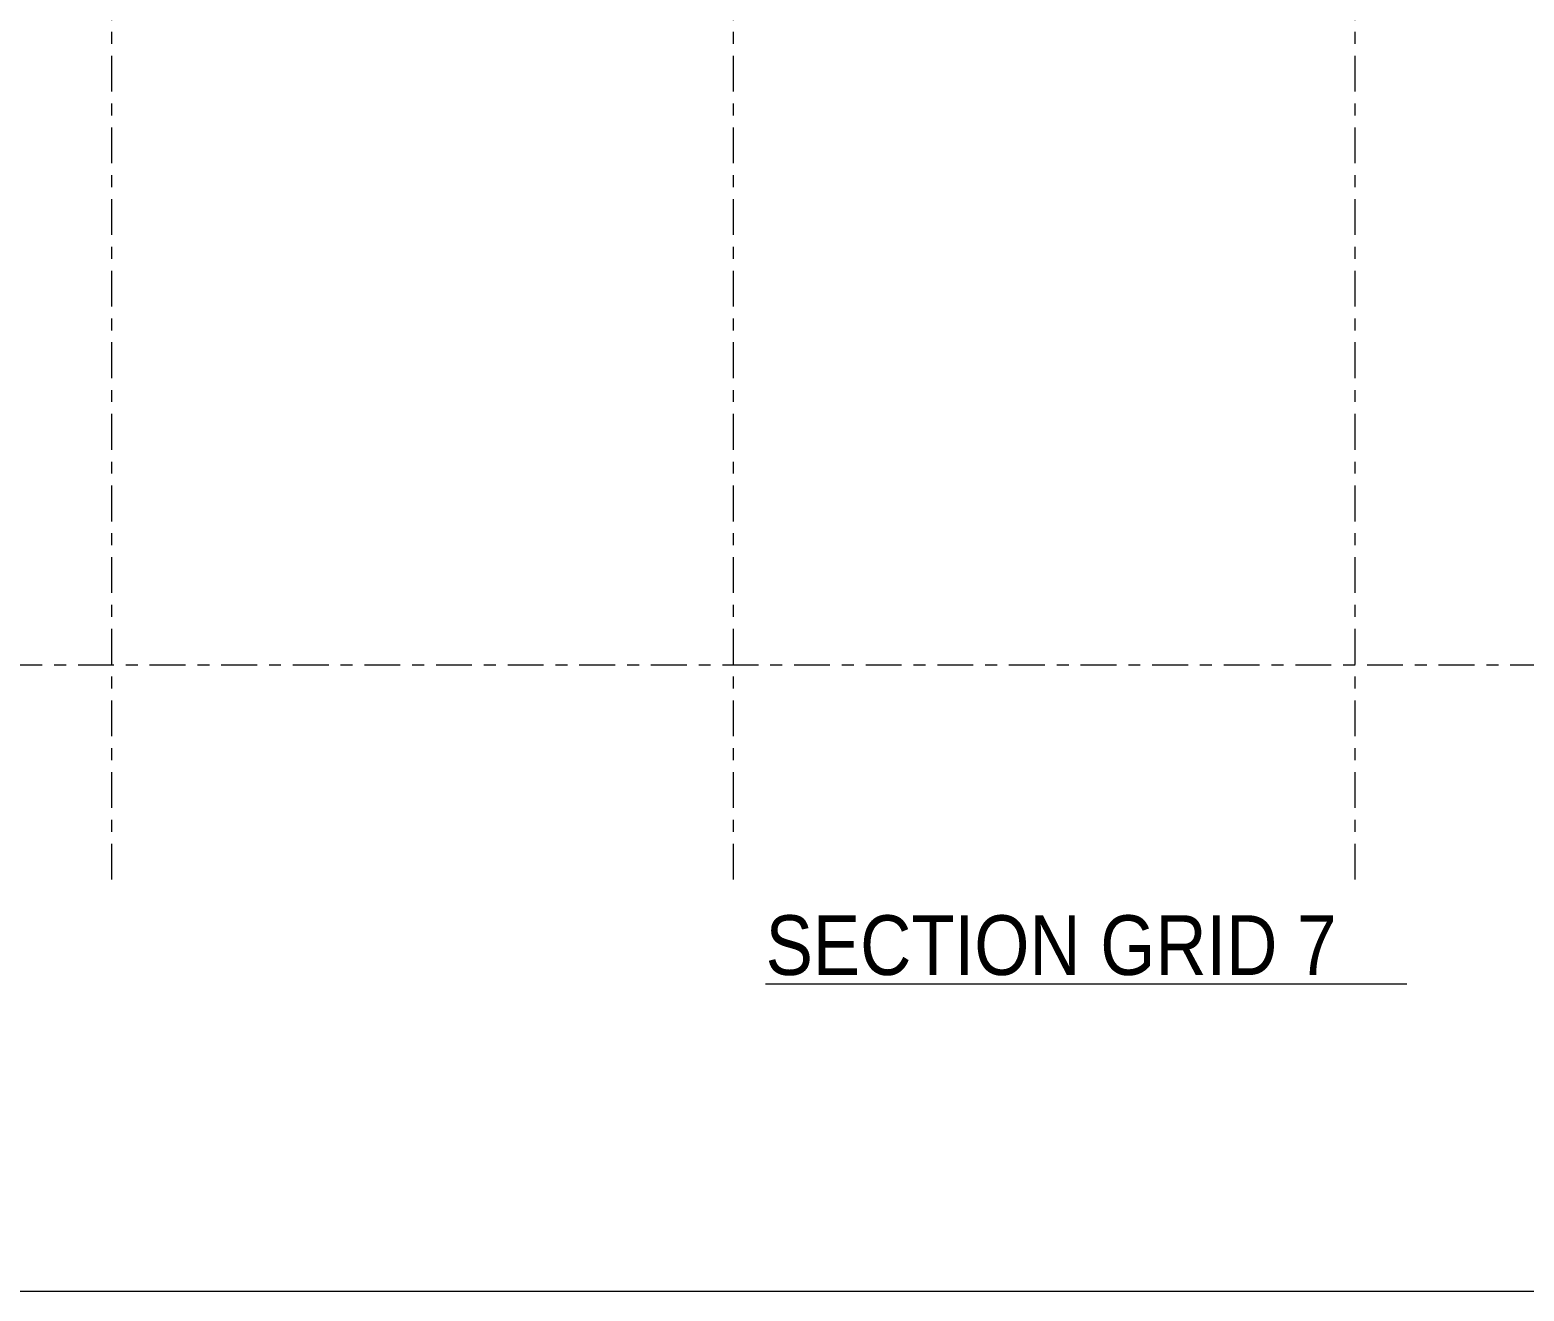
# Model space of a CAD drawing. Header units: millimetres. Extents: x -79 to 743, y -408 to 166.
# Drawn here: x 159 to 284.2, y -407.9 to -302.2 of the extents above; entities that cross this region are included whole.
import ezdxf

# ---------------------------------------------------------------- set-up
doc = ezdxf.new("R2010")
doc.units = ezdxf.units.MM
doc.linetypes.add('XKITLINE00', pattern=[0])
doc.linetypes.add('XKITLINE03', pattern=[6, 3, -1, 1, -1])
for name, color, linetype, lineweight in [('DrawingSheet', 5, 'Continuous', 0), ('OtherObjectType', 7, 'Continuous', 0), ('S-grid', 1, 'Continuous', 0)]:
    doc.layers.add(name, color=color, linetype=linetype, lineweight=lineweight)
doc.styles.add('ARIAL', font='ARIAL.TTF')

# ---------------------------------------------------------------- blocks, each defined once
blk = doc.blocks.new('*A472')
at = {"layer": 'DrawingSheet', "color": 5, "linetype": 'XKITLINE00', "lineweight": 0}
blk.add_line((-76.76, -407.9), (743.24, -407.9), dxfattribs=at)
blk = doc.blocks.new('*A1018')
at = {"layer": 'S-grid', "color": 1, "linetype": 'XKITLINE03', "lineweight": 0}
blk.add_line((-34.92, -355.44), (554.25, -355.44), dxfattribs=at)
blk = doc.blocks.new('*A1063')
at = {"layer": 'OtherObjectType', "color": 5, "linetype": 'XKITLINE00', "lineweight": 0}
blk.add_line((220.69, -382.17), (274.41, -382.17), dxfattribs=at)
at = {"layer": 'OtherObjectType', "color": 7, "style": 'ARIAL', "width": 0.85}
blk.add_text('SECTION GRID 7', height=5, dxfattribs=at).set_placement((220.69, -381.42))
blk = doc.blocks.new('*A1064')
at = {"layer": 'S-grid', "color": 1, "linetype": 'XKITLINE03', "lineweight": 0}
for p, q in [((218, -259.6), (218, -231.9)), ((218, -373.42), (218, -269.35))]:
    blk.add_line(p, q, dxfattribs=at)
at = {"layer": 'S-grid', "color": 3, "style": 'ARIAL', "width": 0.85}
blk.add_text('V2', height=3, dxfattribs=at).set_placement((215.55, -230.9))
blk = doc.blocks.new('*A1066')
at = {"layer": 'S-grid', "color": 1, "linetype": 'XKITLINE03', "lineweight": 0}
blk.add_line((165.92, -373.42), (165.92, -231.9), dxfattribs=at)
at = {"layer": 'S-grid', "color": 3, "style": 'ARIAL', "width": 0.85}
blk.add_text('V1', height=3, dxfattribs=at).set_placement((163.47, -230.9))
blk = doc.blocks.new('*A1294')
at = {"layer": 'S-grid', "color": 1, "linetype": 'XKITLINE03', "lineweight": 0}
blk.add_line((270.08, -373.42), (270.08, -231.9), dxfattribs=at)
at = {"layer": 'S-grid', "color": 3, "style": 'ARIAL', "width": 0.85}
blk.add_text('V3', height=3, dxfattribs=at).set_placement((267.64, -230.9))

msp = doc.modelspace()

# ---------------------------------------------------------------- block references
at = {"lineweight": 0}
for name in ['*A472', '*A1064', '*A1294', '*A1066', '*A1018', '*A1063']:
    msp.add_blockref(name, (0, 0), dxfattribs=at)

doc.saveas('drawing.dxf')
